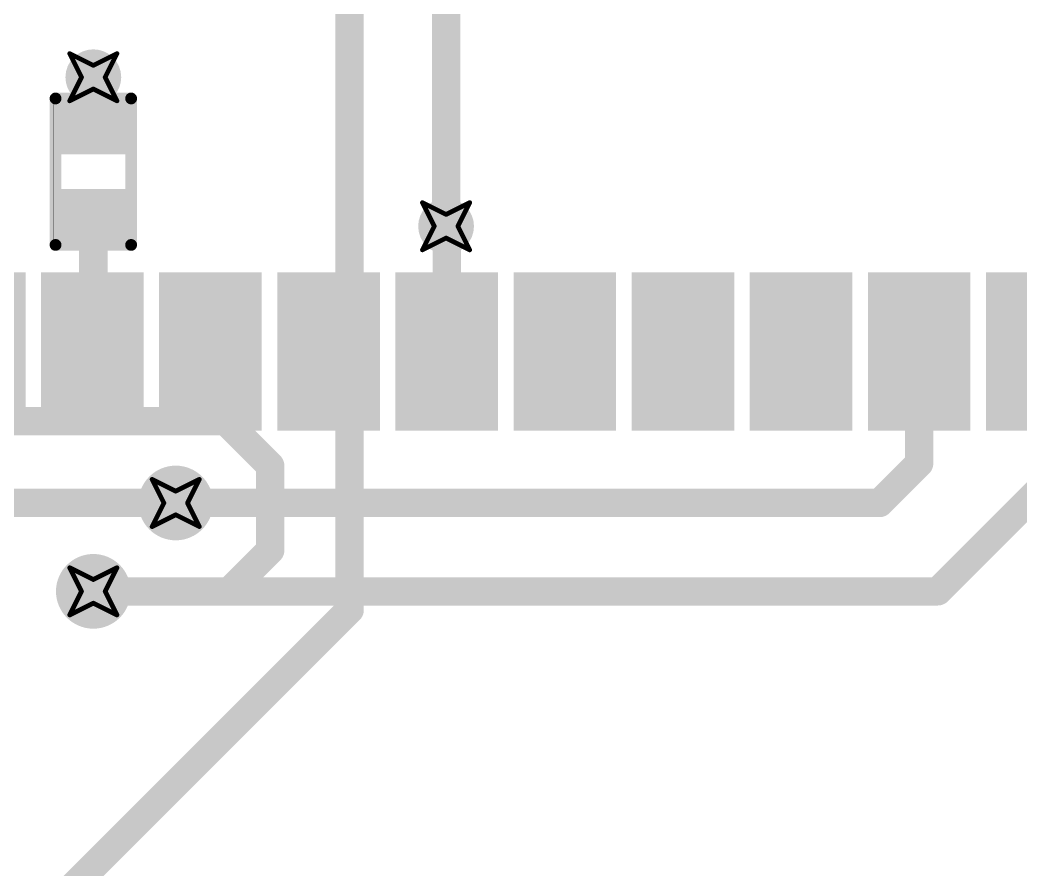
# Model space of a CAD drawing. Header units: inches. Extents: x -11 to 1110, y -7 to 455.
# Drawn here: x 681.59 to 692.35, y 22.72 to 31.86 of the extents above; entities that cross this region are included whole.
import ezdxf

# ---------------------------------------------------------------- set-up
doc = ezdxf.new("R2010")
doc.units = ezdxf.units.IN
for name, color, linetype in [('Bottom Layer', 5, 'Continuous'), ('Bottom Overlay', 54, 'Continuous'), ('Bottom Paste', 16, 'Continuous'), ('Bottom Solder', 6, 'Continuous'), ('Drill Drawing', 1, 'Continuous'), ('Top Layer', 1, 'Continuous'), ('Top Solder', 216, 'Continuous'), ('Via Holes', 16, 'Continuous')]:
    doc.layers.add(name, color=color, linetype=linetype)

# ---------------------------------------------------------------- blocks, each defined once
blk = doc.blocks.new('R___0402_B_18')
at = {"layer": 'Bottom Layer'}
for points in [[(-0.2413, 0.3175), (-0.2412999999999999, -0.3175), (-0.6985, -0.3175), (-0.6985, 0.3175)], [(0.6985, 0.3175), (0.6985, -0.3175), (0.2413, -0.3175), (0.2412999999999999, 0.3175)]]:
    blk.add_hatch(color=5, dxfattribs=at).paths.add_polyline_path(points)
at = {"layer": 'Bottom Paste'}
for points in [[(-0.2413, 0.3175), (-0.2412999999999999, -0.3175), (-0.6985, -0.3175), (-0.6985, 0.3175)], [(0.6985, 0.3175), (0.6985, -0.3175), (0.2413, -0.3175), (0.2412999999999999, 0.3175)]]:
    blk.add_hatch(color=16, dxfattribs=at).paths.add_polyline_path(points)
at = {"layer": 'Bottom Solder'}
for points in [[(-0.18629884, 0.37250116), (-0.1862988399999999, -0.37250116), (-0.75350116, -0.37250116), (-0.75350116, 0.37250116)], [(0.75350116, 0.37250116), (0.75350116, -0.37250116), (0.18629884, -0.37250116), (0.1862988399999999, 0.37250116)]]:
    blk.add_hatch(color=6, dxfattribs=at).paths.add_polyline_path(points)
at = {"layer": 'Bottom Overlay'}
for points in [[(-0.7874, 0.4064, 0.127, 0.127, 0), (0.7874, 0.4064, 0.127, 0.127, 0)], [(-0.7874, 0.4064, 0.127, 0.127, 0), (-0.7874, -0.4064, 0.127, 0.127, 0)], [(-0.8128, 0.4318, 0.0032258, 0.0032258, 0), (0.8128, 0.4318, 0.0032258, 0.0032258, 0)], [(0.7874, 0.4064, 0.127, 0.127, 0), (0.7874, -0.4064, 0.127, 0.127, 0)], [(-0.7874, -0.4064, 0.127, 0.127, 0), (0.7874, -0.4064, 0.127, 0.127, 0)]]:
    blk.add_lwpolyline(points, format="xyseb", dxfattribs=at)
for points in [[(-0.8191499999999999, 0.4064, 0.0635, 0.0635, 1), (-0.7556499999999999, 0.4064, 0.0635, 0.0635, 1)], [(-0.8191499999999999, 0.4064, 0.0635, 0.0635, 1), (-0.7556499999999999, 0.4064, 0.0635, 0.0635, 1)], [(-0.81360518, 0.4318, 0.0016129, 0.0016129, 1), (-0.8119948199999999, 0.4318, 0.0016129, 0.0016129, 1)], [(0.7556499999999999, 0.4064, 0.0635, 0.0635, 1), (0.8191499999999999, 0.4064, 0.0635, 0.0635, 1)], [(0.7556499999999999, 0.4064, 0.0635, 0.0635, 1), (0.8191499999999999, 0.4064, 0.0635, 0.0635, 1)], [(0.8119948199999999, 0.4318, 0.0016129, 0.0016129, 1), (0.81360518, 0.4318, 0.0016129, 0.0016129, 1)], [(-0.8191499999999999, -0.4064, 0.0635, 0.0635, 1), (-0.7556499999999999, -0.4064, 0.0635, 0.0635, 1)], [(-0.8191499999999999, -0.4064, 0.0635, 0.0635, 1), (-0.7556499999999999, -0.4064, 0.0635, 0.0635, 1)], [(0.7556499999999999, -0.4064, 0.0635, 0.0635, 1), (0.8191499999999999, -0.4064, 0.0635, 0.0635, 1)], [(0.7556499999999999, -0.4064, 0.0635, 0.0635, 1), (0.8191499999999999, -0.4064, 0.0635, 0.0635, 1)]]:
    blk.add_lwpolyline(points, format="xyseb", close=True, dxfattribs=at)
blk = doc.blocks.new('38_SMD_M______B_27')
at = {"layer": 'Bottom Layer'}
for points in [[(8.00000051, 5.54000035), (9.500000049999999, 5.54000035), (9.500000049999999, 4.63999961), (8.00000051, 4.63999961)], [(8.00000051, 4.270000349999999), (9.500000049999999, 4.270000349999999), (9.500000049999999, 3.36999961), (8.00000051, 3.36999961)], [(8.00000051, 3.00000035), (9.500000049999999, 3.00000035), (9.500000049999999, 2.09999961), (8.00000051, 2.09999961)], [(8.00000051, 1.73000035), (9.500000049999999, 1.73000035), (9.500000049999999, 0.82999961), (8.00000051, 0.82999961)], [(8.00000051, 0.46000035), (9.500000049999999, 0.46000035), (9.500000049999999, -0.44000039), (8.00000051, -0.44000039)], [(8.00000051, -0.80999965), (9.500000049999999, -0.80999965), (9.500000049999999, -1.71000039), (8.00000051, -1.71000039)], [(8.00000051, -2.07999965), (9.500000049999999, -2.07999965), (9.500000049999999, -2.98000039), (8.00000051, -2.98000039)], [(8.00000051, -3.34999965), (9.500000049999999, -3.34999965), (9.500000049999999, -4.250000389999999), (8.00000051, -4.250000389999999)], [(8.00000051, -4.61999965), (9.500000049999999, -4.61999965), (9.500000049999999, -5.52000039), (8.00000051, -5.52000039)]]:
    blk.add_hatch(color=5, dxfattribs=at).paths.add_polyline_path(points)
at = {"layer": 'Bottom Paste'}
for points in [[(8.00000051, 5.54000035), (9.500000049999999, 5.54000035), (9.500000049999999, 4.63999961), (8.00000051, 4.63999961)], [(8.00000051, 4.270000349999999), (9.500000049999999, 4.270000349999999), (9.500000049999999, 3.36999961), (8.00000051, 3.36999961)], [(8.00000051, 3.00000035), (9.500000049999999, 3.00000035), (9.500000049999999, 2.09999961), (8.00000051, 2.09999961)], [(8.00000051, 1.73000035), (9.500000049999999, 1.73000035), (9.500000049999999, 0.82999961), (8.00000051, 0.82999961)], [(8.00000051, 0.46000035), (9.500000049999999, 0.46000035), (9.500000049999999, -0.44000039), (8.00000051, -0.44000039)], [(8.00000051, -0.80999965), (9.500000049999999, -0.80999965), (9.500000049999999, -1.71000039), (8.00000051, -1.71000039)], [(8.00000051, -2.07999965), (9.500000049999999, -2.07999965), (9.500000049999999, -2.98000039), (8.00000051, -2.98000039)], [(8.00000051, -3.34999965), (9.500000049999999, -3.34999965), (9.500000049999999, -4.250000389999999), (8.00000051, -4.250000389999999)], [(8.00000051, -4.61999965), (9.500000049999999, -4.61999965), (9.500000049999999, -5.52000039), (8.00000051, -5.52000039)]]:
    blk.add_hatch(color=16, dxfattribs=at).paths.add_polyline_path(points)
at = {"layer": 'Bottom Solder'}
for points in [[(7.89840051, 6.91160035), (9.601600049999998, 6.91160035), (9.601600049999998, 5.808399609999999), (7.89840051, 5.808399609999999)], [(7.89840051, 5.64160035), (9.601600049999998, 5.64160035), (9.601600049999998, 4.53839961), (7.89840051, 4.53839961)], [(7.89840051, 4.37160035), (9.601600049999998, 4.37160035), (9.601600049999998, 3.268399609999999), (7.89840051, 3.268399609999999)], [(7.89840051, 3.10160035), (9.601600049999998, 3.10160035), (9.601600049999998, 1.99839961), (7.89840051, 1.99839961)], [(7.89840051, 1.83160035), (9.601600049999998, 1.83160035), (9.601600049999998, 0.72839961), (7.89840051, 0.72839961)], [(7.89840051, 0.56160035), (9.601600049999998, 0.56160035), (9.601600049999998, -0.54160039), (7.89840051, -0.54160039)], [(7.89840051, -0.70839965), (9.601600049999998, -0.70839965), (9.601600049999998, -1.81160039), (7.89840051, -1.81160039)], [(7.89840051, -1.97839965), (9.601600049999998, -1.97839965), (9.601600049999998, -3.08160039), (7.89840051, -3.08160039)], [(7.89840051, -3.24839965), (9.601600049999998, -3.24839965), (9.601600049999998, -4.35160039), (7.89840051, -4.35160039)], [(7.89840051, -4.51839965), (9.601600049999998, -4.51839965), (9.601600049999998, -5.621600389999999), (7.89840051, -5.621600389999999)]]:
    blk.add_hatch(color=6, dxfattribs=at).paths.add_polyline_path(points)

msp = doc.modelspace()

# ---------------------------------------------------------------- hatches: boundary and pattern name
at = {"layer": 'Bottom Layer'}
h = msp.add_hatch(color=5, dxfattribs=at)
edge = h.paths.add_edge_path()
edge.add_arc((682.3739997399999, 31.24859892), 0.2999994, 0, 360)
h = msp.add_hatch(color=5, dxfattribs=at)
edge = h.paths.add_edge_path()
edge.add_arc((686.16679886, 29.64599862), 0.2999994, 0, 360)
h = msp.add_hatch(color=5, dxfattribs=at)
edge = h.paths.add_edge_path()
edge.add_arc((683.2599999999999, 26.67), 0.2999994, 0, 360)
h = msp.add_hatch(color=5, dxfattribs=at)
edge = h.paths.add_edge_path()
edge.add_arc((682.3739997399999, 25.71980124), 0.2999994, 0, 360)
at = {"layer": 'Bottom Solder'}
h = msp.add_hatch(color=6, dxfattribs=at)
edge = h.paths.add_edge_path()
edge.add_arc((683.2599999999999, 26.67), 0.4015993999999999, 0, 360)
h = msp.add_hatch(color=6, dxfattribs=at)
edge = h.paths.add_edge_path()
edge.add_arc((682.3739997399999, 25.71980124), 0.4015993999999999, 0, 360)
at = {"layer": 'Top Layer'}
h = msp.add_hatch(color=1, dxfattribs=at)
edge = h.paths.add_edge_path()
edge.add_arc((682.3739997399999, 31.24859892), 0.2999994, 0, 360)
h = msp.add_hatch(color=1, dxfattribs=at)
edge = h.paths.add_edge_path()
edge.add_arc((686.16679886, 29.64599862), 0.2999994, 0, 360)
h = msp.add_hatch(color=1, dxfattribs=at)
edge = h.paths.add_edge_path()
edge.add_arc((683.2599999999999, 26.67), 0.2999994, 0, 360)
h = msp.add_hatch(color=1, dxfattribs=at)
edge = h.paths.add_edge_path()
edge.add_arc((682.3739997399999, 25.71980124), 0.2999994, 0, 360)
at = {"layer": 'Top Solder'}
h = msp.add_hatch(color=216, dxfattribs=at)
edge = h.paths.add_edge_path()
edge.add_arc((683.2599999999999, 26.67), 0.4015993999999999, 0, 360)
h = msp.add_hatch(color=216, dxfattribs=at)
edge = h.paths.add_edge_path()
edge.add_arc((682.3739997399999, 25.71980124), 0.4015993999999999, 0, 360)
at = {"layer": 'Via Holes'}
h = msp.add_hatch(color=7, dxfattribs=at)
edge = h.paths.add_edge_path()
edge.add_arc((682.3739997399999, 31.24859892), 0.1499997, 0, 360)
h = msp.add_hatch(color=7, dxfattribs=at)
edge = h.paths.add_edge_path()
edge.add_arc((686.16679886, 29.64599862), 0.1499997, 0, 360)
h = msp.add_hatch(color=7, dxfattribs=at)
edge = h.paths.add_edge_path()
edge.add_arc((683.2599999999999, 26.67), 0.1499997, 0, 360)
h = msp.add_hatch(color=7, dxfattribs=at)
edge = h.paths.add_edge_path()
edge.add_arc((682.3739997399999, 25.71980124), 0.1499997, 0, 360)

# ---------------------------------------------------------------- linework, layer by layer
at = {"layer": 'Bottom Layer'}
for points in [[(682.3739997399999, 28.31039804, 0.3048, 0.3048, 0), (682.3739997399999, 29.76269892, 0.3048, 0.3048, 0)], [(686.1734003199999, 28.29979862, 0.3048, 0.3048, 0), (686.1734003199999, 29.63939716, 0.3048, 0.3048, 0)], [(682.36340032, 28.29979862, 0.5588, 0.5588, 0), (682.3739997399999, 28.31039804, 0.5588, 0.5588, 0)], [(691.25340032, 27.09574718, 0.3048, 0.3048, 0), (691.25340032, 28.29979862, 0.3048, 0.3048, 0)], [(690.8276531399999, 26.67, 0.3048, 0.3048, 0), (691.25340032, 27.09574718, 0.3048, 0.3048, 0)], [(691.45380124, 25.71980124, 0.3048, 0.3048, 0), (692.52340032, 26.78940032, 0.3048, 0.3048, 0)], [(683.2599999999999, 26.67, 0.3048, 0.3048, 0), (690.8276531399999, 26.67, 0.3048, 0.3048, 0)], [(682.3739997399999, 25.71980124, 0.3048, 0.3048, 0), (691.45380124, 25.71980124, 0.3048, 0.3048, 0)]]:
    msp.add_lwpolyline(points, format="xyseb", dxfattribs=at)
for points in [[(682.29779974, 29.76269892, 0.1524, 0.1524, 1), (682.45019974, 29.76269892, 0.1524, 0.1524, 1)], [(686.09720032, 29.63939716, 0.1524, 0.1524, 1), (686.24960032, 29.63939716, 0.1524, 0.1524, 1)], [(682.2237003199999, 28.29979862, 0.2794, 0.2794, 1), (682.5031003199999, 28.29979862, 0.2794, 0.2794, 1)], [(682.23429974, 28.31039804, 0.2794, 0.2794, 1), (682.51369974, 28.31039804, 0.2794, 0.2794, 1)], [(682.29779974, 28.31039804, 0.1524, 0.1524, 1), (682.45019974, 28.31039804, 0.1524, 0.1524, 1)], [(686.09720032, 28.29979862, 0.1524, 0.1524, 1), (686.24960032, 28.29979862, 0.1524, 0.1524, 1)], [(691.1772003199999, 28.29979862, 0.1524, 0.1524, 1), (691.3296003199999, 28.29979862, 0.1524, 0.1524, 1)], [(691.1772003199999, 27.09574718, 0.1524, 0.1524, 1), (691.3296003199999, 27.09574718, 0.1524, 0.1524, 1)], [(691.1772003199999, 27.09574718, 0.1524, 0.1524, 1), (691.3296003199999, 27.09574718, 0.1524, 0.1524, 1)], [(683.1837999999999, 26.67, 0.1524, 0.1524, 1), (683.3362, 26.67, 0.1524, 0.1524, 1)], [(690.75145314, 26.67, 0.1524, 0.1524, 1), (690.9038531399999, 26.67, 0.1524, 0.1524, 1)], [(690.75145314, 26.67, 0.1524, 0.1524, 1), (690.9038531399999, 26.67, 0.1524, 0.1524, 1)], [(682.29779974, 25.71980124, 0.1524, 0.1524, 1), (682.45019974, 25.71980124, 0.1524, 0.1524, 1)], [(691.37760124, 25.71980124, 0.1524, 0.1524, 1), (691.5300012399999, 25.71980124, 0.1524, 0.1524, 1)], [(691.37760124, 25.71980124, 0.1524, 0.1524, 1), (691.5300012399999, 25.71980124, 0.1524, 0.1524, 1)]]:
    msp.add_lwpolyline(points, format="xyseb", close=True, dxfattribs=at)
at = {"layer": 'Drill Drawing'}
for points in [[(682.1199997399999, 31.50259892, 0.0508, 0.0508, 0), (682.3739997399999, 31.37559891999999, 0.0508, 0.0508, 0)], [(682.1199997399999, 31.50259892, 0.0508, 0.0508, 0), (682.24699974, 31.24859892, 0.0508, 0.0508, 0)], [(682.3739997399999, 31.37559891999999, 0.0508, 0.0508, 0), (682.62799974, 31.50259892, 0.0508, 0.0508, 0)], [(682.5009997399999, 31.24859892, 0.0508, 0.0508, 0), (682.62799974, 31.50259892, 0.0508, 0.0508, 0)], [(682.1199997399999, 30.99459892, 0.0508, 0.0508, 0), (682.24699974, 31.24859892, 0.0508, 0.0508, 0)], [(682.5009997399999, 31.24859892, 0.0508, 0.0508, 0), (682.62799974, 30.99459892, 0.0508, 0.0508, 0)], [(682.1199997399999, 30.99459892, 0.0508, 0.0508, 0), (682.3739997399999, 31.12159892, 0.0508, 0.0508, 0)], [(682.3739997399999, 31.12159892, 0.0508, 0.0508, 0), (682.62799974, 30.99459892, 0.0508, 0.0508, 0)], [(685.91279886, 29.89999862, 0.0508, 0.0508, 0), (686.16679886, 29.77299862, 0.0508, 0.0508, 0)], [(685.91279886, 29.89999862, 0.0508, 0.0508, 0), (686.03979886, 29.64599862, 0.0508, 0.0508, 0)], [(686.16679886, 29.77299862, 0.0508, 0.0508, 0), (686.4207988599999, 29.89999862, 0.0508, 0.0508, 0)], [(686.2937988599999, 29.64599862, 0.0508, 0.0508, 0), (686.4207988599999, 29.89999862, 0.0508, 0.0508, 0)], [(685.91279886, 29.39199862, 0.0508, 0.0508, 0), (686.03979886, 29.64599862, 0.0508, 0.0508, 0)], [(686.2937988599999, 29.64599862, 0.0508, 0.0508, 0), (686.4207988599999, 29.39199862, 0.0508, 0.0508, 0)], [(685.91279886, 29.39199862, 0.0508, 0.0508, 0), (686.16679886, 29.51899862, 0.0508, 0.0508, 0)], [(686.16679886, 29.51899862, 0.0508, 0.0508, 0), (686.4207988599999, 29.39199862, 0.0508, 0.0508, 0)], [(683.006, 26.924, 0.0508, 0.0508, 0), (683.2599999999999, 26.797, 0.0508, 0.0508, 0)], [(683.006, 26.924, 0.0508, 0.0508, 0), (683.1329999999999, 26.67, 0.0508, 0.0508, 0)], [(683.2599999999999, 26.797, 0.0508, 0.0508, 0), (683.514, 26.924, 0.0508, 0.0508, 0)], [(683.387, 26.67, 0.0508, 0.0508, 0), (683.514, 26.924, 0.0508, 0.0508, 0)], [(683.006, 26.416, 0.0508, 0.0508, 0), (683.1329999999999, 26.67, 0.0508, 0.0508, 0)], [(683.387, 26.67, 0.0508, 0.0508, 0), (683.514, 26.416, 0.0508, 0.0508, 0)], [(683.006, 26.416, 0.0508, 0.0508, 0), (683.2599999999999, 26.543, 0.0508, 0.0508, 0)], [(683.2599999999999, 26.543, 0.0508, 0.0508, 0), (683.514, 26.416, 0.0508, 0.0508, 0)], [(682.1199997399999, 25.97380124, 0.0508, 0.0508, 0), (682.3739997399999, 25.84680124, 0.0508, 0.0508, 0)], [(682.1199997399999, 25.97380124, 0.0508, 0.0508, 0), (682.24699974, 25.71980124, 0.0508, 0.0508, 0)], [(682.3739997399999, 25.84680124, 0.0508, 0.0508, 0), (682.62799974, 25.97380124, 0.0508, 0.0508, 0)], [(682.5009997399999, 25.71980124, 0.0508, 0.0508, 0), (682.62799974, 25.97380124, 0.0508, 0.0508, 0)], [(682.1199997399999, 25.46580124, 0.0508, 0.0508, 0), (682.24699974, 25.71980124, 0.0508, 0.0508, 0)], [(682.5009997399999, 25.71980124, 0.0508, 0.0508, 0), (682.62799974, 25.46580124, 0.0508, 0.0508, 0)], [(682.1199997399999, 25.46580124, 0.0508, 0.0508, 0), (682.3739997399999, 25.59280124, 0.0508, 0.0508, 0)], [(682.3739997399999, 25.59280124, 0.0508, 0.0508, 0), (682.62799974, 25.46580124, 0.0508, 0.0508, 0)]]:
    msp.add_lwpolyline(points, format="xyseb", dxfattribs=at)
for points in [[(682.1072997399999, 31.50259892, 0.0254, 0.0254, 1), (682.13269974, 31.50259892, 0.0254, 0.0254, 1)], [(682.1072997399999, 31.50259892, 0.0254, 0.0254, 1), (682.13269974, 31.50259892, 0.0254, 0.0254, 1)], [(682.61529974, 31.50259892, 0.0254, 0.0254, 1), (682.64069974, 31.50259892, 0.0254, 0.0254, 1)], [(682.61529974, 31.50259892, 0.0254, 0.0254, 1), (682.64069974, 31.50259892, 0.0254, 0.0254, 1)], [(682.36129974, 31.37559891999999, 0.0254, 0.0254, 1), (682.3866997399999, 31.37559891999999, 0.0254, 0.0254, 1)], [(682.36129974, 31.37559891999999, 0.0254, 0.0254, 1), (682.3866997399999, 31.37559891999999, 0.0254, 0.0254, 1)], [(682.23429974, 31.24859892, 0.0254, 0.0254, 1), (682.25969974, 31.24859892, 0.0254, 0.0254, 1)], [(682.23429974, 31.24859892, 0.0254, 0.0254, 1), (682.25969974, 31.24859892, 0.0254, 0.0254, 1)], [(682.48829974, 31.24859892, 0.0254, 0.0254, 1), (682.51369974, 31.24859892, 0.0254, 0.0254, 1)], [(682.48829974, 31.24859892, 0.0254, 0.0254, 1), (682.51369974, 31.24859892, 0.0254, 0.0254, 1)], [(682.36129974, 31.12159892, 0.0254, 0.0254, 1), (682.3866997399999, 31.12159892, 0.0254, 0.0254, 1)], [(682.36129974, 31.12159892, 0.0254, 0.0254, 1), (682.3866997399999, 31.12159892, 0.0254, 0.0254, 1)], [(682.1072997399999, 30.99459892, 0.0254, 0.0254, 1), (682.13269974, 30.99459892, 0.0254, 0.0254, 1)], [(682.1072997399999, 30.99459892, 0.0254, 0.0254, 1), (682.13269974, 30.99459892, 0.0254, 0.0254, 1)], [(682.61529974, 30.99459892, 0.0254, 0.0254, 1), (682.64069974, 30.99459892, 0.0254, 0.0254, 1)], [(682.61529974, 30.99459892, 0.0254, 0.0254, 1), (682.64069974, 30.99459892, 0.0254, 0.0254, 1)], [(685.90009886, 29.89999862, 0.0254, 0.0254, 1), (685.92549886, 29.89999862, 0.0254, 0.0254, 1)], [(685.90009886, 29.89999862, 0.0254, 0.0254, 1), (685.92549886, 29.89999862, 0.0254, 0.0254, 1)], [(686.40809886, 29.89999862, 0.0254, 0.0254, 1), (686.43349886, 29.89999862, 0.0254, 0.0254, 1)], [(686.40809886, 29.89999862, 0.0254, 0.0254, 1), (686.43349886, 29.89999862, 0.0254, 0.0254, 1)], [(686.15409886, 29.77299862, 0.0254, 0.0254, 1), (686.17949886, 29.77299862, 0.0254, 0.0254, 1)], [(686.15409886, 29.77299862, 0.0254, 0.0254, 1), (686.17949886, 29.77299862, 0.0254, 0.0254, 1)], [(686.0270988599999, 29.64599862, 0.0254, 0.0254, 1), (686.05249886, 29.64599862, 0.0254, 0.0254, 1)], [(686.0270988599999, 29.64599862, 0.0254, 0.0254, 1), (686.05249886, 29.64599862, 0.0254, 0.0254, 1)], [(686.2810988599999, 29.64599862, 0.0254, 0.0254, 1), (686.30649886, 29.64599862, 0.0254, 0.0254, 1)], [(686.2810988599999, 29.64599862, 0.0254, 0.0254, 1), (686.30649886, 29.64599862, 0.0254, 0.0254, 1)], [(686.15409886, 29.51899862, 0.0254, 0.0254, 1), (686.17949886, 29.51899862, 0.0254, 0.0254, 1)], [(686.15409886, 29.51899862, 0.0254, 0.0254, 1), (686.17949886, 29.51899862, 0.0254, 0.0254, 1)], [(685.90009886, 29.39199862, 0.0254, 0.0254, 1), (685.92549886, 29.39199862, 0.0254, 0.0254, 1)], [(685.90009886, 29.39199862, 0.0254, 0.0254, 1), (685.92549886, 29.39199862, 0.0254, 0.0254, 1)], [(686.40809886, 29.39199862, 0.0254, 0.0254, 1), (686.43349886, 29.39199862, 0.0254, 0.0254, 1)], [(686.40809886, 29.39199862, 0.0254, 0.0254, 1), (686.43349886, 29.39199862, 0.0254, 0.0254, 1)], [(682.9933, 26.924, 0.0254, 0.0254, 1), (683.0187, 26.924, 0.0254, 0.0254, 1)], [(682.9933, 26.924, 0.0254, 0.0254, 1), (683.0187, 26.924, 0.0254, 0.0254, 1)], [(683.5013, 26.924, 0.0254, 0.0254, 1), (683.5266999999999, 26.924, 0.0254, 0.0254, 1)], [(683.5013, 26.924, 0.0254, 0.0254, 1), (683.5266999999999, 26.924, 0.0254, 0.0254, 1)], [(683.2473, 26.797, 0.0254, 0.0254, 1), (683.2727, 26.797, 0.0254, 0.0254, 1)], [(683.2473, 26.797, 0.0254, 0.0254, 1), (683.2727, 26.797, 0.0254, 0.0254, 1)], [(683.1202999999999, 26.67, 0.0254, 0.0254, 1), (683.1456999999999, 26.67, 0.0254, 0.0254, 1)], [(683.1202999999999, 26.67, 0.0254, 0.0254, 1), (683.1456999999999, 26.67, 0.0254, 0.0254, 1)], [(683.3743, 26.67, 0.0254, 0.0254, 1), (683.3996999999999, 26.67, 0.0254, 0.0254, 1)], [(683.3743, 26.67, 0.0254, 0.0254, 1), (683.3996999999999, 26.67, 0.0254, 0.0254, 1)], [(683.2473, 26.543, 0.0254, 0.0254, 1), (683.2727, 26.543, 0.0254, 0.0254, 1)], [(683.2473, 26.543, 0.0254, 0.0254, 1), (683.2727, 26.543, 0.0254, 0.0254, 1)], [(682.9933, 26.416, 0.0254, 0.0254, 1), (683.0187, 26.416, 0.0254, 0.0254, 1)], [(682.9933, 26.416, 0.0254, 0.0254, 1), (683.0187, 26.416, 0.0254, 0.0254, 1)], [(683.5013, 26.416, 0.0254, 0.0254, 1), (683.5266999999999, 26.416, 0.0254, 0.0254, 1)], [(683.5013, 26.416, 0.0254, 0.0254, 1), (683.5266999999999, 26.416, 0.0254, 0.0254, 1)], [(682.1072997399999, 25.97380124, 0.0254, 0.0254, 1), (682.13269974, 25.97380124, 0.0254, 0.0254, 1)], [(682.1072997399999, 25.97380124, 0.0254, 0.0254, 1), (682.13269974, 25.97380124, 0.0254, 0.0254, 1)], [(682.61529974, 25.97380124, 0.0254, 0.0254, 1), (682.64069974, 25.97380124, 0.0254, 0.0254, 1)], [(682.61529974, 25.97380124, 0.0254, 0.0254, 1), (682.64069974, 25.97380124, 0.0254, 0.0254, 1)], [(682.36129974, 25.84680124, 0.0254, 0.0254, 1), (682.3866997399999, 25.84680124, 0.0254, 0.0254, 1)], [(682.36129974, 25.84680124, 0.0254, 0.0254, 1), (682.3866997399999, 25.84680124, 0.0254, 0.0254, 1)], [(682.23429974, 25.71980124, 0.0254, 0.0254, 1), (682.25969974, 25.71980124, 0.0254, 0.0254, 1)], [(682.23429974, 25.71980124, 0.0254, 0.0254, 1), (682.25969974, 25.71980124, 0.0254, 0.0254, 1)], [(682.48829974, 25.71980124, 0.0254, 0.0254, 1), (682.51369974, 25.71980124, 0.0254, 0.0254, 1)], [(682.48829974, 25.71980124, 0.0254, 0.0254, 1), (682.51369974, 25.71980124, 0.0254, 0.0254, 1)], [(682.36129974, 25.59280124, 0.0254, 0.0254, 1), (682.3866997399999, 25.59280124, 0.0254, 0.0254, 1)], [(682.36129974, 25.59280124, 0.0254, 0.0254, 1), (682.3866997399999, 25.59280124, 0.0254, 0.0254, 1)], [(682.1072997399999, 25.46580124, 0.0254, 0.0254, 1), (682.13269974, 25.46580124, 0.0254, 0.0254, 1)], [(682.1072997399999, 25.46580124, 0.0254, 0.0254, 1), (682.13269974, 25.46580124, 0.0254, 0.0254, 1)], [(682.61529974, 25.46580124, 0.0254, 0.0254, 1), (682.64069974, 25.46580124, 0.0254, 0.0254, 1)], [(682.61529974, 25.46580124, 0.0254, 0.0254, 1), (682.64069974, 25.46580124, 0.0254, 0.0254, 1)]]:
    msp.add_lwpolyline(points, format="xyseb", close=True, dxfattribs=at)
at = {"layer": 'Top Layer'}
for points in [[(686.16679886, 29.64599862, 0.3048, 0.3048, 0), (686.16679886, 37.96180114, 0.3048, 0.3048, 0)], [(685.12983878, 25.5195578, 0.3048, 0.3048, 0), (685.12983878, 37.48573656, 0.3048, 0.3048, 0)], [(680.4531983999999, 27.54979758, 0.3048, 0.3048, 0), (683.79594508, 27.54979758, 0.3048, 0.3048, 0)], [(683.79594508, 27.54979758, 0.3048, 0.3048, 0), (684.276, 27.06974266, 0.3048, 0.3048, 0)], [(684.276, 26.162, 0.3048, 0.3048, 0), (684.276, 27.06974266, 0.3048, 0.3048, 0)], [(681.42760082, 26.67, 0.3048, 0.3048, 0), (683.2599999999999, 26.67, 0.3048, 0.3048, 0)], [(683.83380124, 25.71980124, 0.3048, 0.3048, 0), (684.276, 26.162, 0.3048, 0.3048, 0)], [(682.3739997399999, 25.71980124, 0.3048, 0.3048, 0), (683.83380124, 25.71980124, 0.3048, 0.3048, 0)], [(681.9931623, 22.38288132, 0.3048, 0.3048, 0), (685.12983878, 25.5195578, 0.3048, 0.3048, 0)]]:
    msp.add_lwpolyline(points, format="xyseb", dxfattribs=at)
for points in [[(686.09059886, 29.64599862, 0.1524, 0.1524, 1), (686.24299886, 29.64599862, 0.1524, 0.1524, 1)], [(683.71974508, 27.54979758, 0.1524, 0.1524, 1), (683.87214508, 27.54979758, 0.1524, 0.1524, 1)], [(683.71974508, 27.54979758, 0.1524, 0.1524, 1), (683.87214508, 27.54979758, 0.1524, 0.1524, 1)], [(684.1998, 27.06974266, 0.1524, 0.1524, 1), (684.3522, 27.06974266, 0.1524, 0.1524, 1)], [(684.1998, 27.06974266, 0.1524, 0.1524, 1), (684.3522, 27.06974266, 0.1524, 0.1524, 1)], [(683.1837999999999, 26.67, 0.1524, 0.1524, 1), (683.3362, 26.67, 0.1524, 0.1524, 1)], [(684.1998, 26.162, 0.1524, 0.1524, 1), (684.3522, 26.162, 0.1524, 0.1524, 1)], [(684.1998, 26.162, 0.1524, 0.1524, 1), (684.3522, 26.162, 0.1524, 0.1524, 1)], [(682.29779974, 25.71980124, 0.1524, 0.1524, 1), (682.45019974, 25.71980124, 0.1524, 0.1524, 1)], [(683.75760124, 25.71980124, 0.1524, 0.1524, 1), (683.9100012399999, 25.71980124, 0.1524, 0.1524, 1)], [(683.75760124, 25.71980124, 0.1524, 0.1524, 1), (683.9100012399999, 25.71980124, 0.1524, 0.1524, 1)], [(685.0536387799999, 25.5195578, 0.1524, 0.1524, 1), (685.20603878, 25.5195578, 0.1524, 0.1524, 1)], [(685.0536387799999, 25.5195578, 0.1524, 0.1524, 1), (685.20603878, 25.5195578, 0.1524, 0.1524, 1)]]:
    msp.add_lwpolyline(points, format="xyseb", close=True, dxfattribs=at)

# ---------------------------------------------------------------- block references
at = {"rotation": 90}
for name, p in [('R___0402_B_18', (682.3739997399999, 30.23259892)), ('38_SMD_M______B_27', (687.4534003, 19.54979834))]:
    msp.add_blockref(name, p, dxfattribs=at)

doc.saveas('drawing.dxf')
